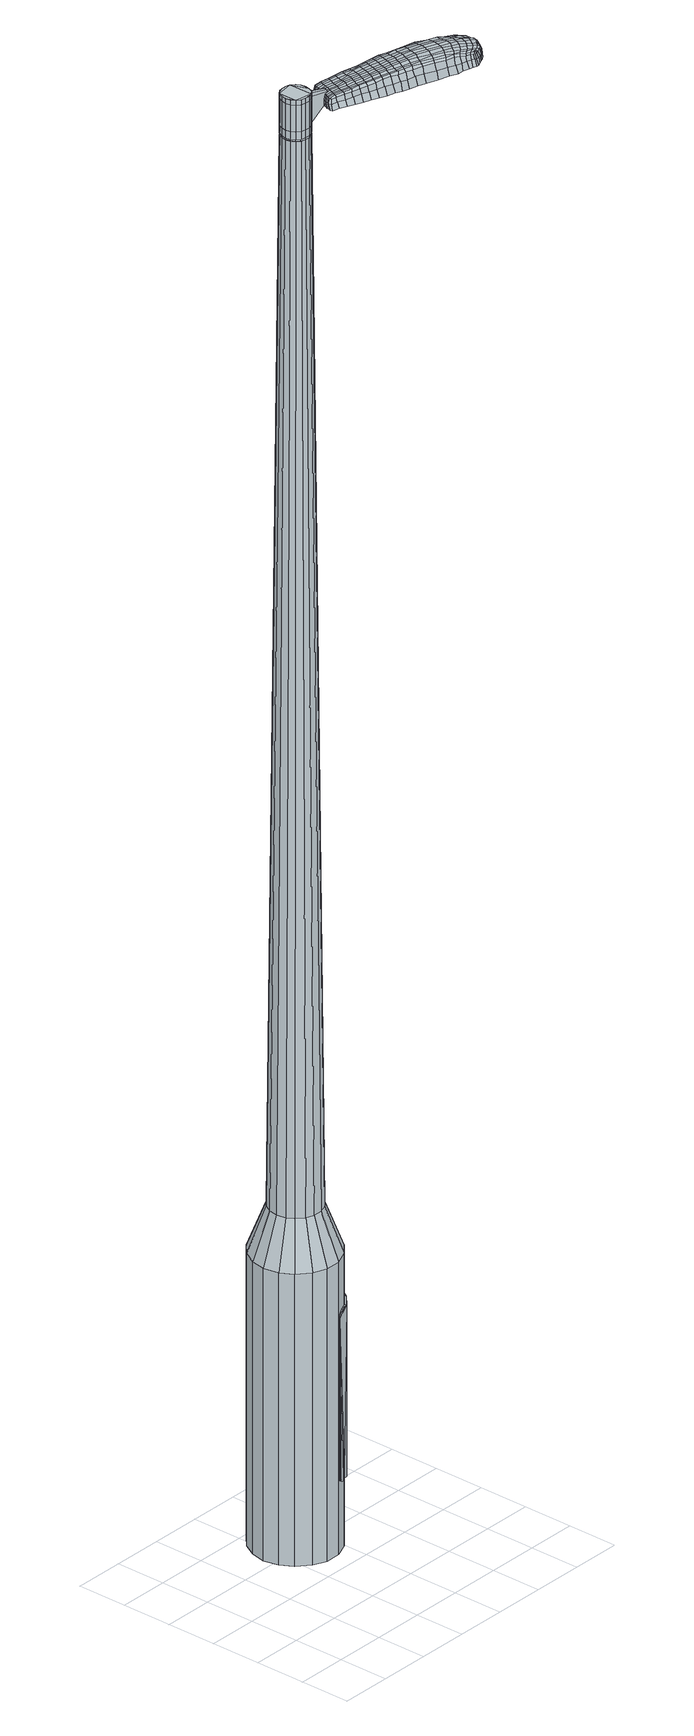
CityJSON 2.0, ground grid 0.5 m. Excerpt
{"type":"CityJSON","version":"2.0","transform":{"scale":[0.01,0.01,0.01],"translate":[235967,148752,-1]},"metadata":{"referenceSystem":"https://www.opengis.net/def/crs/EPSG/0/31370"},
"CityObjects":{
"object1":{"type":"GenericCityObject","attributes":{"cluster":16,"mean_distance_to_centroid":0.252,"new_centroid_x":235968.25,"new_centroid_y":148753.59,"mean_distance_to_camera":10.65,"H1":11.71,"H2":11.89,"Z_final":111.45,"cluster2":-1,"proj_x":235966.36,"proj_y":148758.85,"id_line":62763,"bearing_l":70.2,"distance":5.59,"orientation":"right","G_obj":340.2},"geometry":[{"type":"MultiSurface","lod":"2","boundaries":[[[0,1,2,3]],[[1,4,5,2]],[[4,6,7,5]],[[6,8,9,7]],[[8,10,11,9]],[[10,12,13,11]],[[12,14,15,13]],[[14,16,17,15]],[[16,18,19,17]],[[18,20,21,19]],[[20,22,23,21]],[[22,24,25,23]],[[24,26,27,25]],[[26,28,29,27]],[[28,30,31,29]],[[30,32,33,31]],[[32,34,35,33]],[[34,0,3,35]],[[36,37,38,39]],[[38,40,41,42]],[[41,43,42]],[[42,44,45,46]],[[45,47,46]],[[46,48,49,50]],[[49,51,50]],[[42,46,50,38]],[[50,52,39,38]],[[53,36,39]],[[2,5,7,35]],[[7,9,11,15]],[[11,13,15]],[[15,17,19,23]],[[19,21,23]],[[23,25,27,31]],[[27,29,31]],[[15,23,31,7]],[[31,33,35,7]],[[3,2,35]],[[1,0,54,55]],[[0,34,56,54]],[[34,32,57,56]],[[32,30,58,57]],[[30,28,59,58]],[[28,26,60,59]],[[26,24,61,60]],[[24,22,62,61]],[[22,20,63,62]],[[20,18,64,63]],[[18,16,65,64]],[[16,14,66,65]],[[14,12,67,66]],[[12,10,68,67]],[[10,8,69,68]],[[8,6,70,69]],[[6,4,71,70]],[[4,1,55,71]],[[55,54,72,73]],[[54,56,74,72]],[[56,57,75,74]],[[57,58,76,75]],[[58,59,77,76]],[[59,60,78,77]],[[60,61,79,78]],[[61,62,80,79]],[[62,63,81,80]],[[63,64,82,81]],[[64,65,83,82]],[[65,66,84,83]],[[66,67,85,84]],[[67,68,86,85]],[[68,69,87,86]],[[69,70,88,87]],[[70,71,89,88]],[[71,55,73,89]],[[72,90,91,92]],[[93,94,90,72]],[[75,95,94,93]],[[96,97,95,75]],[[98,99,97,96]],[[78,100,99,98]],[[79,101,100,78]],[[102,103,101,79]],[[104,105,103,102]],[[106,107,105,104]],[[108,109,107,106]],[[110,111,109,108]],[[112,113,111,110]],[[114,115,113,112]],[[87,116,115,114]],[[88,117,116,87]],[[118,119,117,88]],[[92,91,119,118]],[[120,121,122,123]],[[124,120,123,125]],[[126,124,125,127]],[[128,126,127,129]],[[130,128,129,131]],[[132,130,131,133]],[[134,132,133,135]],[[136,134,135,137]],[[138,136,137,139]],[[140,138,139,141]],[[142,140,141,143]],[[144,142,143,145]],[[146,144,145,147]],[[148,146,147,149]],[[150,148,149,151]],[[152,150,151,153]],[[73,72,92]],[[74,93,72]],[[74,75,93]],[[76,96,75]],[[76,77,98,96]],[[77,78,98]],[[80,102,79]],[[80,81,104,102]],[[81,82,106,104]],[[82,83,108,106]],[[83,84,110,108]],[[84,85,112,110]],[[85,86,114,112]],[[86,87,114]],[[89,118,88]],[[89,73,92,118]],[[154,91,90]],[[154,155,119,91]],[[155,117,119]],[[156,115,116]],[[156,157,113,115]],[[157,158,111,113]],[[158,159,109,111]],[[159,160,107,109]],[[160,161,105,107]],[[161,162,103,105]],[[162,101,103]],[[163,99,100]],[[163,164,97,99]],[[164,95,97]],[[165,94,95]],[[165,90,94]],[[39,52,152,166]],[[154,90,167,153]],[[53,39,166,121]],[[90,165,122,167]],[[36,53,121,120]],[[165,95,123,122]],[[37,36,120,124]],[[95,164,125,123]],[[38,37,124,126]],[[164,163,127,125]],[[40,38,126,128]],[[163,100,129,127]],[[41,40,128,130]],[[100,101,131,129]],[[43,41,130,132]],[[101,162,133,131]],[[42,43,132,134]],[[162,161,135,133]],[[44,42,134,136]],[[161,160,137,135]],[[45,44,136,138]],[[160,159,139,137]],[[47,45,138,140]],[[159,158,141,139]],[[46,47,140,142]],[[158,157,143,141]],[[48,46,142,144]],[[157,156,145,143]],[[49,48,144,146]],[[156,116,147,145]],[[51,49,146,148]],[[116,117,149,147]],[[50,51,148,150]],[[117,155,151,149]],[[52,50,150,152]],[[155,154,153,151]],[[152,153,168,169]],[[153,167,170,168]],[[167,122,171,170]],[[122,121,172,171]],[[121,166,173,172]],[[166,152,169,173]],[[174,175,176,177]],[[178,174,177,179]],[[174,178,180,181]],[[175,174,181,182]],[[183,184,185,186]],[[187,183,186,188]],[[183,187,189,190]],[[184,183,190,191]],[[192,193,194,195]],[[196,192,195,197]],[[192,196,198,199]],[[193,192,199,200]],[[201,202,203,204]],[[205,201,204,206]],[[201,205,207,208]],[[202,201,208,209]],[[210,211,212,213]],[[214,210,213,215]],[[210,214,216,217]],[[211,210,217,218]],[[219,220,221,222]],[[223,219,222,224]],[[219,223,225,226]],[[220,219,226,227]],[[228,229,230,231]],[[220,228,231,221]],[[228,220,227,232]],[[229,228,232,233]],[[234,235,236,237]],[[229,234,237,230]],[[234,229,233,238]],[[235,234,238,239]],[[240,178,179,241]],[[235,240,241,236]],[[240,235,239,242]],[[178,240,242,180]],[[243,244,245,246]],[[247,243,246,248]],[[243,247,249,250]],[[244,243,250,251]],[[252,253,254,255]],[[244,252,255,245]],[[252,244,251,256]],[[253,252,256,257]],[[258,259,260,261]],[[253,258,261,254]],[[258,253,257,262]],[[259,258,262,263]],[[264,265,266,267]],[[259,264,267,260]],[[264,259,263,268]],[[265,264,268,269]],[[270,175,182,271]],[[265,270,271,266]],[[270,265,269,272]],[[175,270,272,176]],[[273,274,275,276]],[[277,273,276,278]],[[273,277,279,280]],[[274,273,280,281]],[[282,283,284,285]],[[274,282,285,275]],[[282,274,281,286]],[[283,282,286,287]],[[288,289,290,291]],[[283,288,291,284]],[[288,283,287,292]],[[289,288,292,293]],[[294,187,188,295]],[[289,294,295,290]],[[294,289,293,296]],[[187,294,296,189]],[[297,298,299,300]],[[301,297,300,302]],[[297,301,303,304]],[[298,297,304,305]],[[306,307,308,309]],[[298,306,309,299]],[[306,298,305,310]],[[307,306,310,311]],[[312,313,314,315]],[[307,312,315,308]],[[312,307,311,316]],[[313,312,316,317]],[[318,319,320,321]],[[313,318,321,314]],[[318,313,317,322]],[[319,318,322,323]],[[324,184,191,325]],[[319,324,325,320]],[[324,319,323,326]],[[184,324,326,185]],[[327,213,212,328]],[[329,327,328,330]],[[327,329,331,332]],[[213,327,332,215]],[[333,329,330,334]],[[335,333,334,336]],[[333,335,337,338]],[[329,333,338,331]],[[339,335,336,340]],[[341,339,340,342]],[[339,341,343,344]],[[335,339,344,337]],[[345,341,342,346]],[[347,345,346,348]],[[345,347,349,350]],[[341,345,350,343]],[[351,347,348,352]],[[202,351,352,203]],[[351,202,209,353]],[[347,351,353,349]],[[354,355,200,199]],[[356,354,199,198]],[[354,356,357,358]],[[355,354,358,359]],[[360,361,359,358]],[[362,360,358,357]],[[360,362,363,364]],[[361,360,364,365]],[[366,367,365,364]],[[368,366,364,363]],[[366,368,369,370]],[[367,366,370,371]],[[372,373,371,370]],[[374,372,370,369]],[[372,374,207,205]],[[373,372,205,206]],[[375,376,377,378]],[[277,375,378,279]],[[375,277,278,379]],[[376,375,379,380]],[[381,196,197,382]],[[376,381,382,377]],[[381,376,380,383]],[[196,381,383,198]],[[384,385,386,387]],[[223,384,387,225]],[[384,223,224,388]],[[385,384,388,389]],[[390,391,392,393]],[[385,390,393,386]],[[390,385,389,394]],[[391,390,394,395]],[[396,193,200,397]],[[391,396,397,392]],[[396,391,395,398]],[[193,396,398,194]],[[399,400,401,402]],[[181,399,402,182]],[[399,181,180,403]],[[400,399,403,404]],[[405,406,407,408]],[[400,405,408,401]],[[405,400,404,409]],[[406,405,409,410]],[[411,204,203,412]],[[406,411,412,407]],[[411,406,410,413]],[[204,411,413,206]],[[414,415,416,417]],[[186,414,417,188]],[[414,186,185,418]],[[415,414,418,419]],[[420,208,207,421]],[[415,420,421,416]],[[420,415,419,422]],[[208,420,422,209]],[[423,424,425,426]],[[301,423,426,303]],[[423,301,302,427]],[[424,423,427,428]],[[429,214,215,430]],[[424,429,430,425]],[[429,424,428,431]],[[214,429,431,216]],[[432,433,434,435]],[[247,432,435,249]],[[432,247,248,436]],[[433,432,436,437]],[[438,439,440,441]],[[433,438,441,434]],[[438,433,437,442]],[[439,438,442,443]],[[444,211,218,445]],[[439,444,445,440]],[[444,439,443,446]],[[211,444,446,212]],[[447,448,437,436]],[[246,447,436,248]],[[447,246,245,449]],[[448,447,449,450]],[[451,452,443,442]],[[448,451,442,437]],[[451,448,450,453]],[[452,451,453,454]],[[455,328,212,446]],[[452,455,446,443]],[[455,452,454,456]],[[328,455,456,330]],[[457,458,459,460]],[[304,457,460,305]],[[457,304,303,426]],[[458,457,426,425]],[[461,332,331,462]],[[458,461,462,459]],[[461,458,425,430]],[[332,461,430,215]],[[463,464,450,449]],[[255,463,449,245]],[[463,255,254,465]],[[464,463,465,466]],[[467,468,454,453]],[[464,467,453,450]],[[467,464,466,469]],[[468,467,469,470]],[[471,334,330,456]],[[468,471,456,454]],[[471,468,470,472]],[[334,471,472,336]],[[473,474,475,476]],[[310,473,476,311]],[[473,310,305,460]],[[474,473,460,459]],[[477,338,337,478]],[[474,477,478,475]],[[477,474,459,462]],[[338,477,462,331]],[[479,480,466,465]],[[261,479,465,254]],[[479,261,260,481]],[[480,479,481,482]],[[483,484,470,469]],[[480,483,469,466]],[[483,480,482,485]],[[484,483,485,486]],[[487,340,336,472]],[[484,487,472,470]],[[487,484,486,488]],[[340,487,488,342]],[[489,490,491,492]],[[316,489,492,317]],[[489,316,311,476]],[[490,489,476,475]],[[493,344,343,494]],[[490,493,494,491]],[[493,490,475,478]],[[344,493,478,337]],[[495,496,482,481]],[[267,495,481,260]],[[495,267,266,497]],[[496,495,497,498]],[[499,500,486,485]],[[496,499,485,482]],[[499,496,498,501]],[[500,499,501,502]],[[503,346,342,488]],[[500,503,488,486]],[[503,500,502,504]],[[346,503,504,348]],[[505,506,507,508]],[[322,505,508,323]],[[505,322,317,492]],[[506,505,492,491]],[[509,350,349,510]],[[506,509,510,507]],[[509,506,491,494]],[[350,509,494,343]],[[511,512,498,497]],[[271,511,497,266]],[[511,271,182,402]],[[512,511,402,401]],[[513,514,502,501]],[[512,513,501,498]],[[513,512,401,408]],[[514,513,408,407]],[[515,352,348,504]],[[514,515,504,502]],[[515,514,407,412]],[[352,515,412,203]],[[516,517,419,418]],[[326,516,418,185]],[[516,326,323,508]],[[517,516,508,507]],[[518,353,209,422]],[[517,518,422,419]],[[518,517,507,510]],[[353,518,510,349]],[[519,520,380,379]],[[276,519,379,278]],[[519,276,275,521]],[[520,519,521,522]],[[523,356,198,383]],[[520,523,383,380]],[[523,520,522,524]],[[356,523,524,357]],[[525,526,527,528]],[[226,525,528,227]],[[525,226,225,387]],[[526,525,387,386]],[[529,530,531,532]],[[526,529,532,527]],[[529,526,386,393]],[[530,529,393,392]],[[533,355,359,534]],[[530,533,534,531]],[[533,530,392,397]],[[355,533,397,200]],[[535,536,522,521]],[[285,535,521,275]],[[535,285,284,537]],[[536,535,537,538]],[[539,362,357,524]],[[536,539,524,522]],[[539,536,538,540]],[[362,539,540,363]],[[541,542,543,544]],[[232,541,544,233]],[[541,232,227,528]],[[542,541,528,527]],[[545,546,547,548]],[[542,545,548,543]],[[545,542,527,532]],[[546,545,532,531]],[[549,361,365,550]],[[546,549,550,547]],[[549,546,531,534]],[[361,549,534,359]],[[551,552,538,537]],[[291,551,537,284]],[[551,291,290,553]],[[552,551,553,554]],[[555,368,363,540]],[[552,555,540,538]],[[555,552,554,556]],[[368,555,556,369]],[[557,558,559,560]],[[238,557,560,239]],[[557,238,233,544]],[[558,557,544,543]],[[561,562,563,564]],[[558,561,564,559]],[[561,558,543,548]],[[562,561,548,547]],[[565,367,371,566]],[[562,565,566,563]],[[565,562,547,550]],[[367,565,550,365]],[[567,568,554,553]],[[295,567,553,290]],[[567,295,188,417]],[[568,567,417,416]],[[569,374,369,556]],[[568,569,556,554]],[[569,568,416,421]],[[374,569,421,207]],[[570,571,404,403]],[[242,570,403,180]],[[570,242,239,560]],[[571,570,560,559]],[[572,573,410,409]],[[571,572,409,404]],[[572,571,559,564]],[[573,572,564,563]],[[574,373,206,413]],[[573,574,413,410]],[[574,573,563,566]],[[373,574,566,371]],[[575,576,577,578]],[[578,577,579,580]],[[581,579,577,582]],[[582,577,576,583]],[[584,585,586,587]],[[587,586,588,589]],[[590,588,586,591]],[[591,586,585,592]],[[593,594,595,596]],[[596,595,597,598]],[[599,597,595,600]],[[600,595,594,601]],[[602,603,604,605]],[[605,604,606,607]],[[608,606,604,609]],[[609,604,603,610]],[[611,612,613,614]],[[614,613,615,616]],[[617,615,613,618]],[[618,613,612,619]],[[620,621,622,623]],[[623,622,624,625]],[[626,624,622,627]],[[627,622,621,628]],[[629,630,631,632]],[[632,631,621,620]],[[628,621,631,633]],[[633,631,630,634]],[[635,636,637,638]],[[638,637,630,629]],[[634,630,637,639]],[[639,637,636,640]],[[580,579,641,642]],[[642,641,636,635]],[[640,636,641,643]],[[643,641,579,581]],[[644,645,646,647]],[[647,646,648,649]],[[650,648,646,651]],[[651,646,645,652]],[[653,654,655,656]],[[656,655,645,644]],[[652,645,655,657]],[[657,655,654,658]],[[659,660,661,662]],[[662,661,654,653]],[[658,654,661,663]],[[663,661,660,664]],[[665,666,667,668]],[[668,667,660,659]],[[664,660,667,669]],[[669,667,666,670]],[[583,576,671,672]],[[672,671,666,665]],[[670,666,671,673]],[[673,671,576,575]],[[674,675,676,677]],[[677,676,678,679]],[[680,678,676,681]],[[681,676,675,682]],[[683,684,685,686]],[[686,685,675,674]],[[682,675,685,687]],[[687,685,684,688]],[[689,690,691,692]],[[692,691,684,683]],[[688,684,691,693]],[[693,691,690,694]],[[589,588,695,696]],[[696,695,690,689]],[[694,690,695,697]],[[697,695,588,590]],[[698,699,700,701]],[[701,700,702,703]],[[704,702,700,705]],[[705,700,699,706]],[[707,708,709,710]],[[710,709,699,698]],[[706,699,709,711]],[[711,709,708,712]],[[713,714,715,716]],[[716,715,708,707]],[[712,708,715,717]],[[717,715,714,718]],[[719,720,721,722]],[[722,721,714,713]],[[718,714,721,723]],[[723,721,720,724]],[[592,585,725,726]],[[726,725,720,719]],[[724,720,725,727]],[[727,725,585,584]],[[611,614,728,729]],[[729,728,730,731]],[[732,730,728,733]],[[733,728,614,616]],[[731,730,734,735]],[[735,734,736,737]],[[738,736,734,739]],[[739,734,730,732]],[[737,736,740,741]],[[741,740,742,743]],[[744,742,740,745]],[[745,740,736,738]],[[743,742,746,747]],[[747,746,748,749]],[[750,748,746,751]],[[751,746,742,744]],[[749,748,752,753]],[[753,752,603,602]],[[610,603,752,754]],[[754,752,748,750]],[[601,755,756,600]],[[600,756,757,599]],[[758,757,756,759]],[[759,756,755,760]],[[760,761,762,759]],[[759,762,763,758]],[[764,763,762,765]],[[765,762,761,766]],[[766,767,768,765]],[[765,768,769,764]],[[770,769,768,771]],[[771,768,767,772]],[[772,773,774,771]],[[771,774,775,770]],[[608,775,774,606]],[[606,774,773,607]],[[776,777,778,779]],[[779,778,678,680]],[[679,678,778,780]],[[780,778,777,781]],[[598,597,782,783]],[[783,782,777,776]],[[781,777,782,784]],[[784,782,597,599]],[[785,786,787,788]],[[788,787,624,626]],[[625,624,787,789]],[[789,787,786,790]],[[791,792,793,794]],[[794,793,786,785]],[[790,786,793,795]],[[795,793,792,796]],[[601,594,797,798]],[[798,797,792,791]],[[796,792,797,799]],[[799,797,594,593]],[[800,801,802,803]],[[803,802,582,583]],[[581,582,802,804]],[[804,802,801,805]],[[806,807,808,809]],[[809,808,801,800]],[[805,801,808,810]],[[810,808,807,811]],[[602,605,812,813]],[[813,812,807,806]],[[811,807,812,814]],[[814,812,605,607]],[[815,816,817,818]],[[818,817,587,589]],[[584,587,817,819]],[[819,817,816,820]],[[608,609,821,822]],[[822,821,816,815]],[[820,816,821,823]],[[823,821,609,610]],[[824,825,826,827]],[[827,826,702,704]],[[703,702,826,828]],[[828,826,825,829]],[[616,615,830,831]],[[831,830,825,824]],[[829,825,830,832]],[[832,830,615,617]],[[833,834,648,835]],[[835,648,650]],[[649,648,836]],[[836,648,834,837]],[[838,839,840,841]],[[841,840,834,833]],[[837,834,840,842]],[[842,840,839,843]],[[619,612,844,845]],[[845,844,839,838]],[[843,839,844,846]],[[846,844,612,611]],[[837,847,836]],[[836,847,647,649]],[[644,647,847,848]],[[848,847,849]],[[843,850,851,842]],[[842,851,847,837]],[[849,847,851,852]],[[852,851,850,853]],[[611,729,854,846]],[[846,854,850,843]],[[853,850,854,855]],[[855,854,729,731]],[[856,857,858,859]],[[859,858,705,706]],[[704,705,858,827]],[[827,858,857,824]],[[732,733,860,861]],[[861,860,857,856]],[[824,857,860,831]],[[831,860,733,616]],[[849,862,863,848]],[[848,863,656,644]],[[653,656,863,864]],[[864,863,862,865]],[[853,866,867,852]],[[852,867,862,849]],[[865,862,867,868]],[[868,867,866,869]],[[731,735,870,855]],[[855,870,866,853]],[[869,866,870,871]],[[871,870,735,737]],[[872,873,874,875]],[[875,874,711,712]],[[706,711,874,859]],[[859,874,873,856]],[[738,739,876,877]],[[877,876,873,872]],[[856,873,876,861]],[[861,876,739,732]],[[865,878,879,864]],[[864,879,662,653]],[[659,662,879,880]],[[880,879,878,881]],[[869,882,883,868]],[[868,883,878,865]],[[881,878,883,884]],[[884,883,882,885]],[[737,741,886,871]],[[871,886,882,869]],[[885,882,886,887]],[[887,886,741,743]],[[888,889,890,891]],[[891,890,717,718]],[[712,717,890,875]],[[875,890,889,872]],[[744,745,892,893]],[[893,892,889,888]],[[872,889,892,877]],[[877,892,745,738]],[[881,894,895,880]],[[880,895,668,659]],[[665,668,895,896]],[[896,895,894,897]],[[885,898,899,884]],[[884,899,894,881]],[[897,894,899,900]],[[900,899,898,901]],[[743,747,902,887]],[[887,902,898,885]],[[901,898,902,903]],[[903,902,747,749]],[[904,905,906,907]],[[907,906,723,724]],[[718,723,906,891]],[[891,906,905,888]],[[750,751,908,909]],[[909,908,905,904]],[[888,905,908,893]],[[893,908,751,744]],[[897,910,911,896]],[[896,911,672,665]],[[583,672,911,803]],[[803,911,910,800]],[[901,912,913,900]],[[900,913,910,897]],[[800,910,913,809]],[[809,913,912,806]],[[749,753,914,903]],[[903,914,912,901]],[[806,912,914,813]],[[813,914,753,602]],[[820,915,916,819]],[[819,916,727,584]],[[724,727,916,907]],[[907,916,915,904]],[[610,754,917,823]],[[823,917,915,820]],[[904,915,917,909]],[[909,917,754,750]],[[781,918,919,780]],[[780,919,677,679]],[[674,677,919,920]],[[920,919,918,921]],[[599,757,922,784]],[[784,922,918,781]],[[921,918,922,923]],[[923,922,757,758]],[[924,925,926,927]],[[927,926,627,628]],[[626,627,926,788]],[[788,926,925,785]],[[928,929,930,931]],[[931,930,925,924]],[[785,925,930,794]],[[794,930,929,791]],[[760,755,932,933]],[[933,932,929,928]],[[791,929,932,798]],[[798,932,755,601]],[[921,934,935,920]],[[920,935,686,674]],[[683,686,935,936]],[[936,935,934,937]],[[758,763,938,923]],[[923,938,934,921]],[[937,934,938,939]],[[939,938,763,764]],[[940,941,942,943]],[[943,942,633,634]],[[628,633,942,927]],[[927,942,941,924]],[[944,945,946,947]],[[947,946,941,940]],[[924,941,946,931]],[[931,946,945,928]],[[766,761,948,949]],[[949,948,945,944]],[[928,945,948,933]],[[933,948,761,760]],[[937,950,951,936]],[[936,951,692,683]],[[689,692,951,952]],[[952,951,950,953]],[[764,769,954,939]],[[939,954,950,937]],[[953,950,954,955]],[[955,954,769,770]],[[956,957,958,959]],[[959,958,639,640]],[[634,639,958,943]],[[943,958,957,940]],[[960,961,962,963]],[[963,962,957,956]],[[940,957,962,947]],[[947,962,961,944]],[[772,767,964,965]],[[965,964,961,960]],[[944,961,964,949]],[[949,964,767,766]],[[953,966,967,952]],[[952,967,696,689]],[[589,696,967,818]],[[818,967,966,815]],[[770,775,968,955]],[[955,968,966,953]],[[815,966,968,822]],[[822,968,775,608]],[[805,969,970,804]],[[804,970,643,581]],[[640,643,970,959]],[[959,970,969,956]],[[811,971,972,810]],[[810,972,969,805]],[[956,969,972,963]],[[963,972,971,960]],[[607,773,973,814]],[[814,973,971,811]],[[960,971,973,965]],[[965,973,773,772]],[[575,578,177,176]],[[578,580,179,177]],[[590,591,190,189]],[[591,592,191,190]],[[593,596,195,194]],[[596,598,197,195]],[[617,618,217,216]],[[618,619,218,217]],[[620,623,222,221]],[[623,625,224,222]],[[629,632,231,230]],[[632,620,221,231]],[[635,638,237,236]],[[638,629,230,237]],[[580,642,241,179]],[[642,635,236,241]],[[650,651,250,249]],[[651,652,251,250]],[[652,657,256,251]],[[657,658,257,256]],[[658,663,262,257]],[[663,664,263,262]],[[664,669,268,263]],[[669,670,269,268]],[[670,673,272,269]],[[673,575,176,272]],[[680,681,280,279]],[[681,682,281,280]],[[682,687,286,281]],[[687,688,287,286]],[[688,693,292,287]],[[693,694,293,292]],[[694,697,296,293]],[[697,590,189,296]],[[698,701,300,299]],[[701,703,302,300]],[[707,710,309,308]],[[710,698,299,309]],[[713,716,315,314]],[[716,707,308,315]],[[719,722,321,320]],[[722,713,314,321]],[[592,726,325,191]],[[726,719,320,325]],[[776,779,378,377]],[[779,680,279,378]],[[598,783,382,197]],[[783,776,377,382]],[[625,789,388,224]],[[789,790,389,388]],[[790,795,394,389]],[[795,796,395,394]],[[796,799,398,395]],[[799,593,194,398]],[[703,828,427,302]],[[828,829,428,427]],[[829,832,431,428]],[[832,617,216,431]],[[833,835,435,434]],[[835,650,249,435]],[[838,841,441,440]],[[841,833,434,441]],[[619,845,445,218]],[[845,838,440,445]],[[974,975,976,977]],[[978,979,977,976]],[[980,981,982,983]],[[984,985,986,987]],[[975,988,989,976]],[[990,978,976,989]],[[991,980,983,992]],[[993,994,985,984]],[[988,995,996,989]],[[996,997,990,989]],[[998,991,992,999]],[[1000,994,993,1001]],[[995,1002,1003,996]],[[1003,1004,997,996]],[[1005,998,999,1006]],[[1007,1000,1001,1008]],[[1009,1010,1011,1012]],[[1013,1014,1010,1009]],[[1013,1015,1016,1014]],[[1015,1017,1018,1016]],[[1019,1020,1021,1022]],[[1023,1024,1020,1019]],[[1025,1026,1024,1023]],[[1027,1028,1026,1025]],[[1022,1011,1010,1019]],[[1019,1010,1014,1023]],[[1014,1016,1025,1023]],[[1016,1018,1027,1025]],[[983,982,979,978]],[[992,983,978,990]],[[997,999,992,990]],[[1004,1006,999,997]],[[984,987,981,980]],[[993,984,980,991]],[[1001,993,991,998]],[[1008,1001,998,1005]],[[985,1009,1012,986]],[[994,1013,1009,985]],[[1015,1013,994,1000]],[[1017,1015,1000,1007]],[[1029,1030,1031,1032]],[[1031,1033,1034,1035]],[[1031,1035,1036,1037]],[[1031,1037,1032]],[[1038,1029,1032,1039]],[[1040,1039,1032,1041]],[[1042,1041,1032]],[[1043,1031,1030,1044]],[[1045,1043,1044,1046]],[[1047,1045,1046,1048]],[[1049,1047,1048,1050]],[[1051,1049,1050,1052]],[[1052,1053,1054,1055]],[[1052,1055,1056,1057]],[[1052,1057,1058,1059]],[[1058,1060,1061,1062]],[[1058,1062,1063,1064]],[[1058,1064,1059]],[[1052,1059,1051]],[[1065,1066,1030,1029]],[[1067,1068,1033,1031]],[[1069,1070,1042,1032]],[[1066,1071,1044,1030]],[[1072,1067,1031,1043]],[[1071,1073,1046,1044]],[[1074,1072,1043,1045]],[[1073,1075,1048,1046]],[[1076,1074,1045,1047]],[[1075,1077,1050,1048]],[[1078,1076,1047,1049]],[[1077,1079,1052,1050]],[[1080,1078,1049,1051]],[[1079,1081,1053,1052]],[[1082,1083,1060,1058]],[[1084,1080,1051,1059]],[[1054,1053,1081,1085]],[[1055,1054,1085,1086]],[[1056,1055,1086,1087]],[[1057,1056,1087,1088]],[[1058,1057,1088,1082]],[[1089,1065,1029,1038]],[[1090,1089,1038,1039]],[[1091,1090,1039,1040]],[[1092,1091,1040,1041]],[[1070,1092,1041,1042]],[[1034,1033,1068,1093]],[[1061,1060,1083,1094]],[[1035,1034,1093,1095]],[[1036,1035,1095,1096]],[[1037,1036,1096,1097]],[[1032,1037,1097,1069]],[[1062,1061,1094,1098]],[[1063,1062,1098,1099]],[[1064,1063,1099,1100]],[[1059,1064,1100,1084]]]}]}
},
"vertices":[
[167,146,384],[160,133,384],[160,133,96],[167,146,96],[149,124,384],[149,124,96],[135,118,384],[135,118,96],[120,118,384],[120,118,96],[107,123,384],[107,123,96],[95,133,384],[95,133,96],[88,145,384],[88,145,96],[85,160,384],[85,160,96],[88,174,384],[88,174,96],[95,187,384],[95,187,96],[106,197,384],[106,197,96],[120,202,384],[120,202,96],[135,202,384],[135,202,96],[149,197,384],[149,197,96],[160,187,384],[160,187,96],[167,175,384],[167,175,96],[170,160,384],[170,160,96],[140,165,1524],[138,169,1524],[134,172,1524],[140,156,1524],[130,173,1524],[125,173,1524],[117,169,1524],[121,172,1524],[115,165,1524],[114,160,1524],[117,151,1524],[115,155,1524],[121,148,1524],[125,147,1524],[134,148,1524],[130,147,1524],[138,151,1524],[141,160,1524],[151,152,429],[147,144,429],[153,160,429],[151,169,429],[147,176,429],[140,182,429],[132,185,429],[123,185,429],[115,182,429],[108,176,429],[104,169,429],[102,160,429],[104,151,429],[108,144,429],[115,138,429],[123,135,429],[132,135,429],[140,138,429],[140,156,1483],[138,151,1483],[141,160,1483],[140,165,1483],[138,169,1483],[134,172,1483],[130,173,1483],[125,173,1483],[121,172,1483],[117,169,1483],[115,165,1483],[114,160,1483],[115,155,1483],[117,151,1483],[121,148,1483],[125,147,1483],[130,147,1483],[134,148,1483],[140,156,1485],[137,152,1485],[137,152,1483],[140,160,1483],[140,160,1485],[140,165,1485],[137,168,1483],[137,168,1485],[134,171,1483],[134,171,1485],[130,173,1485],[125,173,1485],[121,171,1483],[121,171,1485],[118,168,1483],[118,168,1485],[115,164,1483],[115,164,1485],[115,160,1483],[115,160,1485],[116,156,1483],[116,156,1485],[118,152,1483],[118,152,1485],[121,149,1483],[121,149,1485],[125,147,1485],[130,147,1485],[134,149,1483],[134,149,1485],[140,165,1519],[141,160,1519],[141,160,1493],[140,165,1493],[138,169,1519],[138,169,1493],[134,172,1519],[134,172,1493],[130,173,1519],[130,173,1493],[125,173,1519],[125,173,1493],[121,172,1519],[121,172,1493],[117,169,1519],[117,169,1493],[115,165,1519],[115,165,1493],[114,160,1519],[114,160,1493],[115,155,1519],[115,155,1493],[117,151,1519],[117,151,1493],[121,148,1519],[121,148,1493],[125,147,1519],[125,147,1493],[130,147,1519],[130,147,1493],[134,148,1519],[134,148,1493],[138,151,1519],[138,151,1493],[138,151,1485],[134,148,1485],[121,148,1485],[117,151,1485],[115,155,1485],[114,160,1485],[115,165,1485],[117,169,1485],[121,172,1485],[134,172,1485],[138,169,1485],[141,160,1485],[140,156,1519],[140,156,1493],[157,146,1513],[157,146,1518],[158,149,1513],[159,152,1513],[159,152,1518],[158,149,1518],[221,106,1519],[214,108,1518],[215,107,1509],[222,104,1510],[229,103,1519],[230,101,1510],[229,104,1526],[220,108,1525],[214,110,1525],[234,142,1519],[227,144,1518],[226,143,1525],[233,141,1525],[242,139,1519],[241,138,1526],[244,140,1510],[236,143,1510],[229,145,1509],[297,101,1519],[296,97,1519],[297,97,1513],[298,100,1513],[298,105,1519],[298,105,1513],[296,105,1524],[296,101,1524],[294,98,1524],[228,126,1530],[221,128,1529],[219,125,1529],[226,122,1530],[236,123,1531],[235,119,1531],[237,126,1530],[229,129,1530],[222,131,1529],[152,153,1512],[151,150,1512],[152,150,1517],[153,152,1517],[153,156,1512],[154,155,1517],[153,156,1506],[152,152,1506],[151,150,1506],[277,87,1519],[274,88,1519],[274,86,1512],[277,85,1512],[279,87,1518],[280,85,1512],[279,88,1522],[277,88,1523],[274,89,1524],[269,89,1519],[264,90,1519],[264,89,1512],[270,87,1512],[269,90,1524],[264,92,1525],[258,92,1519],[251,95,1519],[251,93,1511],[259,90,1511],[258,94,1526],[250,96,1526],[240,98,1519],[241,97,1510],[240,100,1526],[153,135,1513],[160,132,1513],[160,133,1518],[153,136,1517],[148,137,1512],[149,138,1516],[148,136,1506],[153,133,1507],[160,130,1507],[167,129,1514],[174,126,1515],[173,127,1520],[166,130,1519],[167,127,1507],[174,124,1507],[181,123,1515],[187,120,1516],[187,121,1522],[180,124,1521],[181,121,1508],[188,118,1508],[194,117,1517],[201,114,1517],[201,116,1524],[194,119,1523],[195,115,1508],[202,112,1509],[208,111,1518],[207,113,1524],[208,109,1509],[290,120,1519],[287,122,1519],[286,121,1524],[289,119,1523],[292,119,1518],[291,118,1522],[293,120,1512],[291,121,1512],[288,123,1512],[283,124,1519],[277,126,1519],[276,125,1525],[282,123,1524],[284,125,1512],[279,127,1512],[272,129,1519],[264,131,1519],[263,130,1526],[271,128,1526],[273,130,1511],[266,132,1511],[254,135,1519],[252,134,1526],[255,136,1510],[163,163,1513],[171,161,1513],[172,162,1507],[165,164,1507],[158,164,1512],[159,165,1506],[158,163,1516],[162,162,1517],[170,160,1518],[178,159,1514],[185,157,1515],[186,158,1507],[179,160,1507],[177,158,1519],[184,156,1520],[192,155,1515],[199,152,1516],[201,153,1508],[194,156,1508],[191,154,1521],[198,151,1522],[206,150,1517],[213,148,1517],[215,149,1509],[208,151,1508],[205,149,1523],[212,147,1524],[220,146,1518],[222,147,1509],[219,145,1524],[158,150,1519],[157,148,1519],[165,148,1520],[164,145,1520],[166,151,1520],[159,153,1519],[172,145,1522],[171,143,1522],[179,143,1523],[178,140,1523],[180,146,1523],[173,148,1521],[186,140,1524],[185,138,1524],[193,138,1525],[192,135,1525],[194,141,1525],[187,143,1524],[200,135,1526],[199,133,1526],[207,133,1527],[206,130,1527],[208,136,1527],[201,139,1526],[214,131,1528],[213,128,1528],[215,134,1528],[293,102,1527],[292,99,1527],[293,106,1526],[289,108,1527],[289,104,1528],[287,100,1528],[283,106,1529],[281,102,1529],[283,110,1528],[277,112,1530],[276,108,1530],[275,105,1530],[269,111,1531],[268,107,1531],[270,115,1530],[261,118,1531],[260,114,1531],[259,110,1531],[248,118,1531],[247,115,1531],[249,122,1531],[294,117,1518],[295,114,1519],[296,115,1513],[295,118,1513],[292,117,1523],[294,114,1523],[297,110,1519],[298,110,1513],[295,110,1524],[282,87,1518],[285,88,1518],[283,89,1523],[281,88,1523],[282,86,1513],[285,87,1513],[288,89,1519],[291,91,1519],[290,92,1524],[287,90,1523],[288,88,1513],[292,91,1513],[294,94,1519],[292,95,1524],[295,94,1513],[221,109,1528],[222,111,1528],[215,114,1528],[214,112,1527],[229,106,1528],[230,108,1529],[223,113,1529],[224,116,1530],[217,119,1529],[216,116,1528],[231,110,1529],[232,113,1530],[225,119,1530],[218,122,1529],[234,116,1531],[232,139,1528],[231,137,1529],[240,134,1529],[240,137,1528],[225,142,1527],[224,139,1528],[230,133,1529],[239,130,1530],[223,136,1528],[156,164,1512],[155,162,1512],[156,161,1517],[157,163,1517],[157,165,1506],[156,163,1506],[154,159,1512],[155,158,1517],[155,159,1506],[146,139,1512],[147,140,1512],[148,139,1506],[147,138,1506],[148,139,1517],[148,141,1517],[148,143,1512],[149,145,1512],[149,144,1506],[148,142,1506],[149,143,1517],[150,145,1517],[150,148,1512],[150,147,1506],[151,147,1517],[153,137,1519],[153,139,1519],[160,134,1520],[160,136,1520],[154,141,1519],[155,143,1519],[161,138,1520],[162,141,1520],[156,146,1519],[163,143,1520],[162,161,1519],[161,159,1519],[168,157,1520],[169,159,1520],[160,156,1519],[167,154,1520],[167,131,1521],[167,133,1521],[174,129,1522],[174,130,1522],[168,135,1521],[169,138,1521],[175,133,1522],[176,135,1523],[170,140,1522],[177,138,1523],[176,157,1521],[175,155,1521],[182,153,1522],[183,155,1522],[174,152,1521],[181,149,1522],[180,126,1523],[181,127,1523],[187,123,1524],[188,125,1524],[182,130,1523],[183,132,1524],[189,127,1525],[190,130,1525],[184,135,1524],[191,132,1525],[190,152,1523],[189,150,1523],[197,148,1524],[197,150,1524],[188,147,1524],[195,145,1525],[194,120,1525],[195,122,1525],[201,117,1526],[202,119,1526],[196,124,1526],[197,127,1526],[202,122,1527],[204,124,1527],[198,130,1526],[205,127,1527],[204,148,1525],[204,146,1525],[211,144,1526],[211,146,1526],[202,142,1526],[209,140,1527],[208,114,1527],[208,116,1527],[209,119,1527],[210,122,1528],[211,125,1528],[218,144,1527],[218,142,1527],[216,138,1528],[290,118,1525],[291,115,1525],[287,119,1526],[288,117,1526],[293,111,1526],[289,113,1527],[279,89,1525],[281,90,1525],[278,91,1526],[275,90,1525],[284,91,1525],[287,93,1526],[283,94,1527],[280,92,1526],[290,96,1526],[285,97,1527],[282,121,1526],[283,119,1527],[276,124,1527],[277,121,1528],[283,115,1528],[277,117,1529],[270,91,1526],[272,92,1527],[266,94,1528],[265,93,1527],[275,94,1527],[277,96,1528],[271,98,1529],[269,96,1528],[280,99,1528],[273,101,1530],[271,126,1528],[271,124,1529],[263,129,1528],[263,127,1529],[270,120,1529],[262,122,1530],[259,95,1528],[260,96,1528],[252,99,1529],[251,97,1528],[262,98,1529],[264,101,1530],[256,104,1530],[254,101,1530],[266,104,1530],[258,107,1531],[252,133,1529],[251,131,1529],[250,126,1530],[240,102,1528],[241,103,1529],[243,106,1530],[244,108,1530],[246,112,1531],[216,108,1509],[215,110,1518],[222,108,1518],[222,106,1509],[230,104,1519],[230,103,1510],[229,106,1525],[221,109,1525],[215,112,1525],[225,141,1525],[227,142,1518],[234,140,1518],[232,139,1525],[242,137,1519],[240,136,1525],[244,138,1510],[235,141,1509],[229,143,1509],[295,98,1513],[294,98,1519],[295,101,1519],[296,101,1513],[295,105,1519],[296,105,1513],[294,105,1524],[294,102,1524],[293,99,1524],[220,125,1528],[221,128,1528],[228,125,1529],[227,122,1529],[236,122,1529],[235,119,1529],[237,126,1529],[229,129,1529],[222,131,1528],[154,149,1516],[153,149,1512],[154,152,1512],[154,152,1516],[155,155,1512],[155,154,1516],[156,155,1506],[154,152,1506],[154,149,1506],[275,88,1512],[274,90,1519],[277,89,1518],[278,87,1512],[279,89,1518],[280,87,1512],[279,90,1522],[277,90,1523],[274,91,1523],[265,90,1512],[264,92,1519],[270,91,1519],[270,89,1512],[270,92,1524],[264,94,1525],[252,95,1511],[251,96,1519],[259,94,1519],[259,92,1511],[258,95,1525],[251,98,1526],[241,100,1519],[241,98,1510],[240,102,1526],[160,135,1518],[161,133,1513],[154,136,1513],[154,138,1517],[149,139,1512],[150,139,1515],[150,137,1506],[154,135,1506],[161,132,1507],[174,129,1520],[175,127,1514],[168,130,1514],[167,132,1519],[168,129,1507],[175,126,1507],[188,123,1522],[188,122,1516],[181,125,1515],[181,126,1521],[182,123,1508],[189,120,1508],[201,117,1523],[202,116,1517],[195,119,1516],[195,120,1522],[196,117,1508],[202,114,1508],[208,113,1517],[208,115,1524],[209,111,1509],[285,119,1523],[286,120,1519],[289,119,1518],[288,118,1523],[291,118,1518],[290,117,1522],[292,118,1512],[290,120,1512],[287,121,1512],[275,124,1525],[276,125,1519],[282,122,1519],[281,121,1524],[283,123,1512],[278,125,1512],[262,129,1526],[264,130,1519],[271,127,1519],[270,126,1525],[273,128,1511],[265,131,1511],[253,133,1519],[252,132,1526],[255,134,1510],[171,160,1507],[170,159,1513],[163,161,1513],[164,162,1506],[158,162,1512],[159,163,1506],[158,161,1515],[162,160,1517],[169,158,1518],[186,156,1507],[185,155,1514],[177,157,1514],[179,158,1507],[176,156,1519],[183,154,1520],[200,152,1508],[199,151,1516],[192,153,1515],[193,154,1508],[191,152,1521],[198,150,1522],[215,147,1508],[213,146,1517],[206,148,1516],[208,149,1508],[205,147,1522],[212,145,1523],[220,144,1517],[222,145,1509],[219,143,1524],[159,150,1518],[158,148,1518],[165,148,1519],[164,145,1519],[166,150,1519],[160,153,1518],[172,145,1520],[171,143,1520],[179,143,1521],[178,140,1521],[180,146,1521],[173,148,1520],[186,140,1523],[185,138,1523],[193,138,1524],[192,135,1524],[194,141,1524],[187,143,1523],[200,135,1525],[199,132,1525],[207,133,1526],[206,130,1526],[208,136,1526],[201,138,1525],[214,130,1527],[213,127,1527],[215,133,1527],[290,99,1526],[292,102,1526],[292,106,1525],[288,107,1526],[288,104,1526],[287,101,1526],[281,103,1528],[282,106,1528],[283,110,1527],[276,112,1528],[275,108,1529],[274,105,1529],[267,108,1530],[269,111,1530],[269,114,1529],[261,117,1530],[260,114,1530],[259,111,1530],[247,115,1530],[248,118,1530],[249,122,1530],[294,114,1513],[293,114,1518],[292,116,1518],[293,117,1512],[290,116,1523],[292,114,1523],[294,109,1519],[295,110,1513],[293,110,1523],[283,91,1523],[284,90,1518],[281,89,1518],[280,90,1523],[282,88,1512],[284,88,1512],[288,93,1523],[290,93,1519],[287,91,1519],[286,92,1523],[287,90,1513],[290,92,1513],[292,95,1519],[291,96,1524],[293,95,1513],[216,114,1527],[222,111,1527],[222,110,1527],[215,113,1526],[229,107,1527],[230,108,1528],[218,119,1528],[224,117,1528],[223,114,1528],[217,116,1527],[231,111,1528],[233,113,1529],[226,119,1529],[219,122,1528],[234,116,1529],[240,134,1528],[231,137,1527],[232,138,1527],[240,135,1527],[225,140,1526],[225,139,1527],[230,133,1528],[239,130,1528],[223,135,1527],[158,161,1516],[157,161,1512],[157,162,1512],[158,162,1516],[158,163,1506],[158,162,1506],[156,158,1512],[157,158,1516],[157,158,1506],[150,139,1506],[149,140,1512],[149,138,1506],[150,139,1516],[150,140,1516],[152,144,1506],[151,144,1512],[150,142,1512],[151,141,1506],[151,142,1516],[152,144,1516],[152,147,1512],[153,146,1506],[153,147,1516],[154,138,1518],[161,135,1519],[161,136,1519],[156,143,1518],[155,141,1518],[162,138,1519],[163,140,1519],[157,145,1518],[163,143,1519],[169,157,1519],[162,159,1518],[162,160,1518],[169,158,1519],[161,156,1518],[167,154,1519],[168,133,1520],[168,132,1520],[174,130,1521],[175,130,1521],[170,138,1520],[169,135,1520],[176,133,1521],[177,135,1521],[170,140,1520],[177,138,1521],[183,152,1521],[176,155,1520],[176,156,1520],[183,153,1521],[175,151,1520],[182,149,1521],[182,128,1522],[181,127,1522],[188,124,1523],[189,125,1523],[183,132,1522],[183,130,1522],[189,127,1523],[190,130,1524],[184,135,1523],[191,132,1524],[197,148,1523],[190,150,1522],[190,151,1522],[197,149,1523],[189,147,1522],[196,144,1523],[195,122,1524],[195,121,1524],[202,118,1525],[202,119,1525],[197,127,1525],[196,124,1524],[203,122,1525],[204,124,1526],[198,130,1525],[205,127,1526],[211,143,1525],[204,145,1524],[204,147,1524],[211,145,1525],[203,142,1524],[210,140,1525],[209,117,1526],[208,116,1526],[211,122,1527],[210,119,1526],[212,125,1527],[218,141,1526],[218,142,1526],[217,137,1526],[290,115,1524],[289,117,1524],[286,118,1525],[287,116,1525],[291,110,1525],[288,112,1525],[277,92,1525],[281,91,1524],[278,91,1524],[275,91,1525],[283,95,1526],[286,94,1525],[283,92,1524],[280,93,1525],[289,97,1525],[285,98,1526],[282,118,1526],[281,120,1526],[275,123,1526],[276,121,1527],[282,114,1526],[276,117,1527],[266,95,1527],[272,93,1526],[270,93,1526],[265,94,1526],[271,99,1528],[277,97,1527],[275,95,1526],[268,97,1527],[279,100,1527],[272,102,1528],[270,123,1527],[270,125,1527],[262,128,1527],[262,126,1528],[270,119,1528],[262,122,1529],[253,100,1528],[260,97,1527],[259,96,1527],[251,99,1527],[256,105,1529],[264,102,1529],[262,99,1528],[254,102,1528],[266,104,1529],[258,107,1530],[251,130,1528],[251,132,1528],[250,126,1529],[241,104,1528],[241,103,1528],[244,109,1529],[243,106,1529],[246,112,1530],[149,138,1508],[152,144,1508],[182,132,1509],[179,124,1509],[202,124,1510],[199,116,1510],[239,110,1512],[236,101,1512],[219,107,1511],[222,116,1511],[256,104,1513],[269,100,1514],[266,91,1514],[253,95,1513],[154,150,1508],[185,139,1509],[205,132,1510],[242,119,1512],[225,125,1511],[259,112,1513],[272,108,1514],[156,157,1508],[187,147,1509],[208,140,1510],[245,127,1512],[228,133,1511],[275,116,1514],[262,121,1513],[158,163,1508],[190,154,1509],[211,148,1510],[248,136,1512],[231,142,1511],[278,125,1514],[265,130,1513],[281,95,1514],[286,95,1514],[284,88,1514],[279,88,1514],[284,103,1514],[289,102,1514],[287,111,1514],[291,108,1514],[290,119,1514],[294,115,1514],[292,96,1515],[296,98,1515],[295,97,1515],[290,92,1515],[293,100,1515],[296,99,1515],[295,104,1515],[297,100,1515],[296,108,1515],[297,101,1515],[158,190,334],[162,187,334],[162,187,165],[151,197,171],[158,190,165],[156,193,165],[153,194,166],[152,196,167],[151,197,169],[156,193,334],[153,194,333],[152,196,332],[151,197,331],[151,197,328],[169,175,165],[169,175,334],[171,160,165],[171,160,334],[169,145,165],[169,145,334],[161,132,165],[161,132,334],[150,122,165],[150,122,334],[146,121,334],[142,119,334],[140,118,333],[138,118,332],[137,117,331],[136,117,328],[146,121,165],[136,117,171],[137,117,169],[138,118,167],[140,118,166],[142,119,165],[157,188,334],[160,186,334],[160,186,165],[157,188,165],[149,195,171],[149,195,328],[166,174,334],[166,174,165],[168,160,334],[168,160,165],[166,146,334],[166,146,165],[159,134,334],[159,134,165],[149,125,334],[149,125,165],[145,123,334],[135,120,328],[135,120,171],[145,123,165],[142,122,334],[139,121,333],[137,120,332],[136,120,331],[154,190,334],[152,192,333],[150,194,332],[149,194,331],[154,190,165],[136,120,169],[152,192,166],[150,194,167],[149,194,169],[137,120,167],[139,121,166],[142,122,165]
]}
